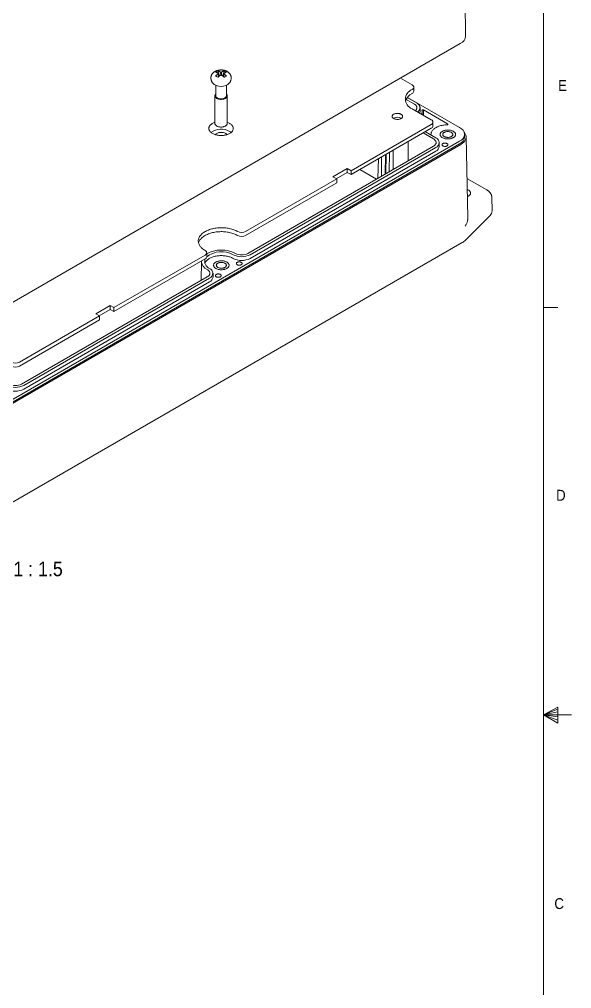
# Model space of a CAD drawing. Header units: inches. Extents: x 0.3 to 33.9, y 0.2 to 21.7.
# Drawn here: x 29.01 to 33.76, y 8.61 to 16.94 of the extents above; entities that cross this region are included whole.
import ezdxf

# ---------------------------------------------------------------- set-up
doc = ezdxf.new("R2010")
doc.units = ezdxf.units.IN
doc.header["$MEASUREMENT"] = 0
doc.linetypes.add('SLD-Solid', pattern=[0])
doc.layers.add('SLD-0', color=7, linetype='SLD-Solid')
doc.styles.add('SLDTEXTSTYLE1', font='GOTHIC.TTF', dxfattribs={"width": 0.913})

msp = doc.modelspace()

# ---------------------------------------------------------------- linework, layer by layer
at = {"color": 7, "linetype": 'SLD-Solid', "lineweight": 0}
for p, q in [((33.5158, 0.464), (33.5158, 21.464)), ((33.5158, 14.464), (33.6408, 14.464)), ((33.5158, 10.964), (33.6398, 11.0295)), ((33.6398, 11.011), (33.5158, 10.964)), ((33.6398, 11.0295), (33.6398, 10.8907)), ((33.6398, 10.9871), (33.5158, 10.964)), ((33.6398, 10.9447), (33.5158, 10.964)), ((33.6398, 10.918), (33.5158, 10.964)), ((33.6398, 10.8907), (33.5158, 10.964)), ((33.5158, 10.964), (33.7589, 10.964))]:
    msp.add_line(p, q, dxfattribs=at)
at = {"color": 7, "linetype": 'SLD-Solid', "lineweight": 15}
for p, q in [((32.8477, 16.7958), (32.8442, 17.0939)), ((28.9097, 14.4842), (32.8017, 16.731)), ((30.7156, 16.4967), (30.7307, 16.4532)), ((30.7733, 16.4967), (30.7582, 16.4532)), ((30.719, 16.4762), (30.7206, 16.4753)), ((30.7206, 16.4698), (30.719, 16.4689)), ((30.7206, 16.4698), (30.7224, 16.4471)), ((30.7397, 16.4863), (30.7381, 16.4872)), ((30.7381, 16.4578), (30.7397, 16.4588)), ((30.7397, 16.4863), (30.7417, 16.4587)), ((30.7508, 16.4872), (30.7492, 16.4863)), ((30.7492, 16.4588), (30.7508, 16.4578)), ((30.7683, 16.4753), (30.7663, 16.4473)), ((30.7683, 16.4753), (30.7699, 16.4762)), ((30.7699, 16.4689), (30.7683, 16.4698)), ((32.387, 16.3752), (32.2862, 16.4334)), ((30.6985, 16.3732), (30.6985, 16.2818)), ((30.7904, 16.2818), (30.7904, 16.3732)), ((32.4011, 16.3215), (32.4011, 16.3555)), ((30.6919, 16.2818), (30.6919, 16.0439)), ((30.7969, 16.0439), (30.7969, 16.2818)), ((32.4066, 16.2101), (32.3356, 16.2511)), ((32.4255, 16.221), (32.3456, 16.2671)), ((32.7961, 16.0088), (32.3466, 16.2683)), ((32.552, 16.0764), (32.387, 16.1716)), ((32.4555, 16.147), (32.4555, 16.1791)), ((32.4854, 16.1149), (32.4857, 16.1606)), ((32.4857, 16.1606), (32.6927, 16.0411)), ((32.4738, 16.1215), (32.4735, 16.1474)), ((31.8624, 15.6389), (32.552, 16.037)), ((31.8624, 15.6048), (32.552, 16.003)), ((32.5661, 16.0227), (32.5661, 16.0567)), ((32.6927, 16.0347), (32.6927, 16.0411)), ((32.5716, 15.9113), (32.4824, 15.9628)), ((32.5905, 15.9222), (32.5013, 15.9737)), ((32.5495, 15.9504), (32.5495, 15.9459)), ((32.8384, 15.9285), (32.8384, 15.9499)), ((32.8664, 15.2333), (32.8515, 15.9296)), ((28.9019, 13.6429), (32.7961, 15.8911)), ((28.9019, 13.6215), (32.7961, 15.8696)), ((28.9111, 13.6162), (32.8054, 15.8643)), ((30.9752, 14.9277), (32.5716, 15.8493)), ((30.9941, 14.9168), (32.5905, 15.8384)), ((32.3538, 15.8886), (32.3521, 15.7225)), ((32.6205, 15.8481), (32.6205, 15.8803)), ((30.9941, 14.8846), (32.5905, 15.8062)), ((32.1233, 15.5905), (32.125, 15.7565)), ((32.1567, 15.6098), (32.1572, 15.775)), ((32.1621, 15.6129), (32.1655, 15.7798)), ((32.1908, 15.6294), (32.1925, 15.7954)), ((32.2236, 15.6484), (32.2241, 15.8137)), ((32.0939, 15.5735), (32.0972, 15.7404)), ((31.7055, 15.5868), (31.8291, 15.6581)), ((31.7388, 15.5675), (31.7055, 15.5868)), ((31.735, 15.5697), (31.8291, 15.6241)), ((31.8291, 15.6581), (31.8624, 15.6389)), ((31.8291, 15.6581), (31.8291, 15.6241)), ((31.8291, 15.6241), (31.8624, 15.6048)), ((31.8624, 15.6389), (31.8624, 15.6048)), ((31.939, 15.6491), (32.0819, 15.5666)), ((30.9556, 15.1154), (31.7388, 15.5675)), ((30.9556, 15.0814), (31.7388, 15.5335)), ((31.7388, 15.5675), (31.7388, 15.5335)), ((33.0292, 15.474), (32.8591, 15.5722)), ((33.0749, 15.2925), (33.0724, 15.4108)), ((32.8459, 15.0423), (33.0573, 15.2537)), ((28.9238, 12.7733), (32.8181, 15.0214)), ((29.8235, 14.4619), (30.6067, 14.914)), ((30.6209, 14.8997), (30.6209, 14.9337)), ((29.8235, 14.4279), (30.6067, 14.88)), ((30.5764, 14.8586), (30.5746, 14.6964)), ((30.6753, 14.7252), (30.6753, 14.7573)), ((29.0299, 13.8047), (30.6264, 14.7263)), ((29.0488, 13.7938), (30.6452, 14.7154)), ((29.0488, 13.7617), (30.6452, 14.6833)), ((29.6667, 14.4098), (29.7902, 14.4811)), ((29.7, 14.3905), (29.6667, 14.4098)), ((29.6961, 14.3928), (29.7902, 14.4471)), ((29.7902, 14.4811), (29.8235, 14.4619)), ((29.7902, 14.4811), (29.7902, 14.4471)), ((29.7902, 14.4471), (29.8235, 14.4279)), ((29.8235, 14.4619), (29.8235, 14.4279)), ((29.0103, 13.9924), (29.7, 14.3905)), ((29.0103, 13.9584), (29.7, 14.3565)), ((29.7, 14.3905), (29.7, 14.3565))]:
    msp.add_line(p, q, dxfattribs=at)
at = {"color": 7, "linetype": 'SLD-Solid', "lineweight": 15, "flags": 128}
for points in [[(32.387, 16.3358), (32.3906, 16.3381), (32.3937, 16.3407), (32.3964, 16.3434), (32.3984, 16.3463), (32.3999, 16.3493), (32.4008, 16.3524), (32.4011, 16.3555), (32.4008, 16.3586), (32.3999, 16.3617), (32.3984, 16.3647), (32.3964, 16.3676), (32.3937, 16.3703), (32.3906, 16.3729), (32.387, 16.3752)], [(30.6985, 16.2965), (30.6984, 16.2964), (30.6961, 16.2936), (30.6942, 16.2906), (30.6929, 16.2876), (30.6922, 16.2845), (30.692, 16.2814), (30.6923, 16.2783), (30.6932, 16.2752), (30.6946, 16.2722), (30.6966, 16.2693), (30.6991, 16.2665), (30.7021, 16.2639), (30.7055, 16.2615), (30.7093, 16.2593), (30.7135, 16.2573), (30.718, 16.2556), (30.7228, 16.2542), (30.7278, 16.253), (30.733, 16.2522), (30.7384, 16.2517), (30.7438, 16.2515), (30.7492, 16.2516), (30.7545, 16.2521), (30.7598, 16.2528), (30.7648, 16.2539), (30.7697, 16.2552), (30.7743, 16.2569), (30.7786, 16.2588), (30.7825, 16.2609), (30.786, 16.2633), (30.7891, 16.2659), (30.7917, 16.2686), (30.7938, 16.2715), (30.7954, 16.2745), (30.7964, 16.2775), (30.7969, 16.2806), (30.7968, 16.2837), (30.7962, 16.2868), (30.795, 16.2899), (30.7933, 16.2928), (30.7911, 16.2957), (30.7904, 16.2965)], [(30.6985, 16.2818), (30.6986, 16.28), (30.6992, 16.2771), (30.7004, 16.2742), (30.7021, 16.2715), (30.7044, 16.2689), (30.7071, 16.2664), (30.7102, 16.2641), (30.7138, 16.262), (30.7178, 16.2602), (30.722, 16.2587), (30.7266, 16.2574), (30.7313, 16.2564), (30.7363, 16.2557), (30.7413, 16.2553), (30.7463, 16.2553), (30.7514, 16.2556), (30.7563, 16.2562), (30.7611, 16.2571), (30.7657, 16.2583), (30.7701, 16.2598), (30.7741, 16.2616), (30.7778, 16.2636), (30.7811, 16.2658), (30.7839, 16.2682), (30.7862, 16.2708), (30.7881, 16.2735), (30.7894, 16.2764), (30.7902, 16.2792), (30.7904, 16.2818)], [(32.4162, 16.1548), (32.4187, 16.1572), (32.4218, 16.1606), (32.4243, 16.1641), (32.4263, 16.1677), (32.4277, 16.1715), (32.4286, 16.1753), (32.4289, 16.1791), (32.4286, 16.1829), (32.4277, 16.1867), (32.4263, 16.1905), (32.4243, 16.1941), (32.4218, 16.1976), (32.4187, 16.201), (32.4151, 16.2043), (32.4111, 16.2073), (32.4066, 16.2101)], [(32.4353, 16.1438), (32.4355, 16.1439), (32.4398, 16.1476), (32.4436, 16.1514), (32.447, 16.1554), (32.4498, 16.1595), (32.452, 16.1638), (32.4538, 16.1681), (32.4549, 16.1725), (32.4555, 16.1769), (32.4555, 16.1813), (32.4549, 16.1857), (32.4538, 16.1901), (32.452, 16.1944), (32.4498, 16.1987), (32.447, 16.2028), (32.4436, 16.2068), (32.4398, 16.2106), (32.4355, 16.2143), (32.4307, 16.2178), (32.4255, 16.221)], [(32.4723, 16.1568), (32.4723, 16.158), (32.4729, 16.1592), (32.4741, 16.1603), (32.4757, 16.1612), (32.4776, 16.1617), (32.4798, 16.1619), (32.4819, 16.1618), (32.484, 16.1614), (32.4857, 16.1606)], [(32.2288, 16.0871), (32.2325, 16.0852), (32.2365, 16.0835), (32.2408, 16.0821), (32.2454, 16.081), (32.2502, 16.0802), (32.255, 16.0797), (32.26, 16.0795), (32.2649, 16.0796), (32.2698, 16.08), (32.2746, 16.0808), (32.2792, 16.0818), (32.2836, 16.0832), (32.2877, 16.0847), (32.2915, 16.0866), (32.2949, 16.0887), (32.2979, 16.091), (32.3005, 16.0934), (32.3025, 16.096), (32.3041, 16.0987), (32.3051, 16.1015), (32.3056, 16.1044), (32.3055, 16.1073), (32.3049, 16.1101), (32.3037, 16.1129), (32.3021, 16.1156), (32.2999, 16.1181), (32.2972, 16.1206), (32.2941, 16.1228), (32.2906, 16.1248), (32.2867, 16.1266), (32.2826, 16.1281), (32.2781, 16.1294), (32.2734, 16.1304), (32.2686, 16.131), (32.2637, 16.1314), (32.2587, 16.1314), (32.2538, 16.1311), (32.2489, 16.1306), (32.2442, 16.1297), (32.2397, 16.1285), (32.2355, 16.127), (32.2315, 16.1253), (32.2279, 16.1233), (32.2247, 16.1211), (32.2219, 16.1188), (32.2196, 16.1162), (32.2178, 16.1136), (32.2166, 16.1108), (32.2158, 16.108), (32.2156, 16.1051), (32.2159, 16.1023), (32.2168, 16.0994), (32.2182, 16.0967), (32.2202, 16.0941), (32.2226, 16.0916), (32.2255, 16.0892), (32.2288, 16.0871)], [(32.552, 16.037), (32.5556, 16.0393), (32.5587, 16.0419), (32.5614, 16.0446), (32.5634, 16.0475), (32.5649, 16.0505), (32.5658, 16.0536), (32.5661, 16.0567), (32.5658, 16.0598), (32.5649, 16.0629), (32.5634, 16.0659), (32.5614, 16.0688), (32.5587, 16.0715), (32.5556, 16.0741), (32.552, 16.0764)], [(30.8187, 16.0446), (30.8239, 16.0414), (30.8286, 16.038), (30.8329, 16.0344), (30.8368, 16.0306), (30.8401, 16.0267), (30.843, 16.0226), (30.8454, 16.0185), (30.8472, 16.0142), (30.8485, 16.0099), (30.8492, 16.0056), (30.8494, 16.0012), (30.8491, 15.9968), (30.8482, 15.9925), (30.8468, 15.9882), (30.8448, 15.9839), (30.8423, 15.9798), (30.8393, 15.9758), (30.8358, 15.9719), (30.8319, 15.9682), (30.8275, 15.9646), (30.8226, 15.9612), (30.8173, 15.9581), (30.8117, 15.9552), (30.8057, 15.9525), (30.7994, 15.9501), (30.7928, 15.9479), (30.7859, 15.946), (30.7789, 15.9445), (30.7716, 15.9432), (30.7642, 15.9422), (30.7567, 15.9415), (30.7492, 15.9412), (30.7416, 15.9411), (30.734, 15.9414), (30.7265, 15.942), (30.7191, 15.9429), (30.7118, 15.9441), (30.7047, 15.9456), (30.6978, 15.9474), (30.6911, 15.9495), (30.6847, 15.9519), (30.6787, 15.9545), (30.6729, 15.9573), (30.6676, 15.9604), (30.6626, 15.9637), (30.6581, 15.9673), (30.654, 15.9709), (30.6504, 15.9748), (30.6473, 15.9788), (30.6446, 15.9829), (30.6425, 15.9871), (30.641, 15.9914), (30.64, 15.9957), (30.6395, 16.0001), (30.6395, 16.0045), (30.6402, 16.0088), (30.6413, 16.0131), (30.643, 16.0174), (30.6452, 16.0216), (30.648, 16.0257), (30.6512, 16.0296), (30.655, 16.0334), (30.6592, 16.0371), (30.6638, 16.0405), (30.6689, 16.0438), (30.6743, 16.0468), (30.6801, 16.0496), (30.6863, 16.0522), (30.6919, 16.0542)], [(30.6919, 16.0439), (30.692, 16.0435), (30.6923, 16.0404), (30.6932, 16.0373), (30.6946, 16.0343), (30.6966, 16.0314), (30.6991, 16.0286), (30.7021, 16.026), (30.7055, 16.0236), (30.7093, 16.0214), (30.7135, 16.0194), (30.718, 16.0177), (30.7228, 16.0163), (30.7278, 16.0152), (30.733, 16.0143), (30.7384, 16.0138), (30.7438, 16.0136), (30.7492, 16.0137), (30.7545, 16.0142), (30.7598, 16.0149), (30.7648, 16.016), (30.7697, 16.0173), (30.7743, 16.019), (30.7786, 16.0209), (30.7825, 16.023), (30.786, 16.0254), (30.7891, 16.028), (30.7917, 16.0307), (30.7938, 16.0336), (30.7954, 16.0366), (30.7964, 16.0396), (30.7969, 16.0427), (30.7969, 16.0439)], [(32.6875, 16.0334), (32.6784, 16.0329), (32.6692, 16.0322), (32.6602, 16.0311), (32.6514, 16.0297), (32.6427, 16.028), (32.6342, 16.0259), (32.6259, 16.0236), (32.618, 16.0209), (32.6103, 16.018), (32.603, 16.0148), (32.596, 16.0113), (32.5895, 16.0076), (32.5834, 16.0036), (32.5777, 15.9994), (32.5725, 15.9951), (32.5677, 15.9905), (32.5635, 15.9858), (32.5598, 15.9809), (32.5567, 15.9759), (32.5541, 15.9708), (32.5521, 15.9657), (32.5506, 15.9604), (32.5498, 15.9551), (32.5495, 15.9498), (32.5497, 15.9457)], [(32.6927, 16.0411), (32.6941, 16.0401), (32.6949, 16.0388), (32.695, 16.0375), (32.6945, 16.0362), (32.6934, 16.0351), (32.6918, 16.0342), (32.6897, 16.0336), (32.6875, 16.0334)], [(32.5716, 15.8493), (32.5761, 15.8521), (32.5801, 15.8551), (32.5837, 15.8584), (32.5867, 15.8618), (32.5893, 15.8653), (32.5913, 15.8689), (32.5927, 15.8727), (32.5936, 15.8765), (32.5939, 15.8803), (32.5936, 15.8841), (32.5927, 15.8879), (32.5913, 15.8916), (32.5893, 15.8953), (32.5867, 15.8988), (32.5837, 15.9022), (32.5801, 15.9055), (32.5761, 15.9085), (32.5716, 15.9113)], [(32.647, 15.9227), (32.6515, 15.9203), (32.6563, 15.9182), (32.6615, 15.9164), (32.6669, 15.9148), (32.6726, 15.9135), (32.6784, 15.9125), (32.6843, 15.9119), (32.6904, 15.9115), (32.6964, 15.9115), (32.7025, 15.9117), (32.7085, 15.9123), (32.7143, 15.9132), (32.72, 15.9145), (32.7255, 15.916), (32.7307, 15.9177), (32.7357, 15.9198), (32.7402, 15.9221), (32.7444, 15.9246), (32.7482, 15.9274), (32.7515, 15.9303), (32.7544, 15.9334), (32.7567, 15.9366), (32.7586, 15.94), (32.7599, 15.9434), (32.7606, 15.9469), (32.7608, 15.9504), (32.7605, 15.9539), (32.7596, 15.9573), (32.7582, 15.9607), (32.7562, 15.964), (32.7537, 15.9672), (32.7507, 15.9703), (32.7473, 15.9732), (32.7434, 15.9759), (32.7391, 15.9783), (32.7345, 15.9806), (32.7295, 15.9826), (32.7242, 15.9843), (32.7186, 15.9857), (32.7129, 15.9869), (32.707, 15.9877), (32.701, 15.9882), (32.6949, 15.9884), (32.6889, 15.9883), (32.6828, 15.9879), (32.6769, 15.9871), (32.6711, 15.986), (32.6655, 15.9847), (32.6602, 15.983), (32.6551, 15.9811), (32.6504, 15.9789), (32.646, 15.9765), (32.642, 15.9739), (32.6384, 15.971), (32.6353, 15.968), (32.6327, 15.9649), (32.6306, 15.9616), (32.6291, 15.9582), (32.628, 15.9547), (32.6275, 15.9512), (32.6276, 15.9477), (32.6282, 15.9443), (32.6294, 15.9408), (32.6311, 15.9375), (32.6333, 15.9342), (32.6361, 15.9311), (32.6393, 15.9281), (32.6429, 15.9253), (32.647, 15.9227)], [(32.647, 15.9227), (32.6515, 15.9203), (32.6563, 15.9182), (32.6615, 15.9164), (32.6669, 15.9148), (32.6726, 15.9135), (32.6784, 15.9125), (32.6843, 15.9119), (32.6904, 15.9115), (32.6964, 15.9115), (32.7025, 15.9117), (32.7085, 15.9123), (32.7143, 15.9132), (32.72, 15.9145), (32.7255, 15.916), (32.7307, 15.9177), (32.7357, 15.9198), (32.7402, 15.9221), (32.7444, 15.9246), (32.7482, 15.9274), (32.7515, 15.9303), (32.7544, 15.9334), (32.7567, 15.9366), (32.7586, 15.94), (32.7599, 15.9434), (32.7606, 15.9469), (32.7608, 15.9504), (32.7605, 15.9539), (32.7596, 15.9573), (32.7582, 15.9607), (32.7562, 15.964), (32.7537, 15.9672), (32.7507, 15.9703), (32.7473, 15.9732), (32.7434, 15.9759), (32.7391, 15.9783), (32.7345, 15.9806), (32.7295, 15.9826), (32.7242, 15.9843), (32.7186, 15.9857), (32.7129, 15.9869), (32.707, 15.9877), (32.701, 15.9882), (32.6949, 15.9884), (32.6889, 15.9883), (32.6828, 15.9879), (32.6769, 15.9871), (32.6711, 15.986), (32.6655, 15.9847), (32.6602, 15.983), (32.6551, 15.9811), (32.6504, 15.9789), (32.646, 15.9765), (32.642, 15.9739), (32.6384, 15.971), (32.6353, 15.968), (32.6327, 15.9649), (32.6306, 15.9616), (32.6291, 15.9582), (32.628, 15.9547), (32.6275, 15.9512), (32.6276, 15.9477), (32.6282, 15.9443), (32.6294, 15.9408), (32.6311, 15.9375), (32.6333, 15.9342), (32.6361, 15.9311), (32.6393, 15.9281), (32.6429, 15.9253), (32.647, 15.9227)], [(32.6635, 15.9322), (32.6672, 15.9303), (32.6713, 15.9287), (32.6756, 15.9273), (32.6802, 15.9263), (32.685, 15.9255), (32.6898, 15.925), (32.6948, 15.9249), (32.6997, 15.9251), (32.7046, 15.9257), (32.7093, 15.9265), (32.7138, 15.9276), (32.7181, 15.9291), (32.7221, 15.9308), (32.7257, 15.9328), (32.7288, 15.9349), (32.7316, 15.9373), (32.7338, 15.9399), (32.7355, 15.9425), (32.7367, 15.9453), (32.7374, 15.9481), (32.7374, 15.951), (32.7369, 15.9538), (32.7359, 15.9566), (32.7343, 15.9593), (32.7322, 15.9619), (32.7296, 15.9643), (32.7265, 15.9666), (32.723, 15.9686), (32.7191, 15.9704), (32.7149, 15.9719), (32.7105, 15.9731), (32.7058, 15.974), (32.7009, 15.9746), (32.696, 15.9749), (32.6911, 15.9749), (32.6862, 15.9745), (32.6814, 15.9738), (32.6767, 15.9728), (32.6723, 15.9715), (32.6682, 15.9699), (32.6644, 15.9681), (32.661, 15.966), (32.6581, 15.9637), (32.6556, 15.9613), (32.6536, 15.9587), (32.6521, 15.9559), (32.6512, 15.9531), (32.6509, 15.9503), (32.6511, 15.9474), (32.6519, 15.9446), (32.6532, 15.9419), (32.655, 15.9392), (32.6574, 15.9367), (32.6603, 15.9344), (32.6635, 15.9322)], [(32.8054, 15.8643), (32.8119, 15.8683), (32.818, 15.8725), (32.8237, 15.8769), (32.8288, 15.8815), (32.8335, 15.8863), (32.8376, 15.8912), (32.8413, 15.8963), (32.8444, 15.9015), (32.8469, 15.9068), (32.8489, 15.9121), (32.8504, 15.9175), (32.8512, 15.923), (32.8515, 15.9285), (32.8512, 15.934), (32.8504, 15.9394), (32.8489, 15.9449), (32.8469, 15.9502), (32.8444, 15.9555), (32.8413, 15.9607), (32.8376, 15.9658), (32.8341, 15.97)], [(32.6519, 15.8518), (32.6547, 15.8504), (32.6579, 15.8492), (32.6613, 15.8484), (32.6649, 15.8478), (32.6687, 15.8476), (32.6724, 15.8476), (32.6761, 15.848), (32.6796, 15.8488), (32.6829, 15.8498), (32.6859, 15.851), (32.6885, 15.8526), (32.6908, 15.8543), (32.6925, 15.8562), (32.6937, 15.8582), (32.6944, 15.8604), (32.6946, 15.8625), (32.6941, 15.8647), (32.6932, 15.8668), (32.6917, 15.8687), (32.6897, 15.8706), (32.6873, 15.8722), (32.6844, 15.8736), (32.6813, 15.8747), (32.6778, 15.8756), (32.6742, 15.8762), (32.6705, 15.8764), (32.6668, 15.8763), (32.6631, 15.8759), (32.6596, 15.8752), (32.6563, 15.8742), (32.6533, 15.8729), (32.6506, 15.8714), (32.6484, 15.8697), (32.6467, 15.8678), (32.6454, 15.8657), (32.6447, 15.8636), (32.6446, 15.8614), (32.645, 15.8593), (32.646, 15.8572), (32.6475, 15.8552), (32.6495, 15.8534), (32.6519, 15.8518)], [(32.8705, 15.4731), (32.8746, 15.4705), (32.8783, 15.4678), (32.8814, 15.4648), (32.8841, 15.4616), (32.8863, 15.4584), (32.888, 15.455), (32.8891, 15.4516), (32.8897, 15.4481), (32.8897, 15.4446), (32.8891, 15.4411), (32.888, 15.4377), (32.8863, 15.4343), (32.8841, 15.431), (32.8814, 15.4279), (32.8783, 15.4249), (32.8746, 15.4221), (32.8705, 15.4196), (32.866, 15.4172), (32.8625, 15.4156)], [(30.6067, 14.9534), (30.5995, 14.9578), (30.5926, 14.9625), (30.5862, 14.9673), (30.5803, 14.9724), (30.5748, 14.9776), (30.5698, 14.983), (30.5653, 14.9885), (30.5613, 14.9941), (30.5579, 14.9999), (30.555, 15.0057), (30.5526, 15.0117), (30.5508, 15.0177), (30.5495, 15.0238), (30.5488, 15.0298), (30.5487, 15.0359), (30.5491, 15.042), (30.5501, 15.0481), (30.5516, 15.0541), (30.5537, 15.0601), (30.5563, 15.066), (30.5595, 15.0718), (30.5632, 15.0775), (30.5675, 15.0831), (30.5722, 15.0886), (30.5775, 15.0939), (30.5832, 15.099), (30.5894, 15.1039), (30.596, 15.1087), (30.6031, 15.1132), (30.6105, 15.1175), (30.6184, 15.1216), (30.6266, 15.1254), (30.6352, 15.129), (30.644, 15.1323), (30.6532, 15.1353), (30.6627, 15.1381), (30.6723, 15.1405), (30.6822, 15.1427), (30.6923, 15.1445), (30.7025, 15.146), (30.7129, 15.1472), (30.7233, 15.1481), (30.7338, 15.1487), (30.7444, 15.1489), (30.755, 15.1488), (30.7655, 15.1484), (30.776, 15.1477), (30.7864, 15.1467), (30.7967, 15.1453), (30.8068, 15.1436), (30.8168, 15.1416), (30.8266, 15.1393), (30.8362, 15.1367), (30.8455, 15.1338), (30.8545, 15.1307), (30.8632, 15.1272), (30.8716, 15.1235), (30.8797, 15.1196), (30.8873, 15.1154)], [(30.5508, 15.0174), (30.5516, 15.0201), (30.5537, 15.0261), (30.5563, 15.032), (30.5595, 15.0378), (30.5632, 15.0435), (30.5675, 15.0491), (30.5722, 15.0545), (30.5775, 15.0598), (30.5832, 15.065), (30.5894, 15.0699), (30.596, 15.0747), (30.6031, 15.0792), (30.6105, 15.0835), (30.6184, 15.0876), (30.6266, 15.0914), (30.6352, 15.095), (30.644, 15.0983), (30.6532, 15.1013), (30.6627, 15.104), (30.6723, 15.1065), (30.6822, 15.1086), (30.6923, 15.1105), (30.7025, 15.112), (30.7129, 15.1132), (30.7233, 15.1141), (30.7338, 15.1147), (30.7444, 15.1149), (30.755, 15.1148), (30.7655, 15.1144), (30.776, 15.1137), (30.7864, 15.1126), (30.7967, 15.1113), (30.8068, 15.1096), (30.8168, 15.1076), (30.8266, 15.1053), (30.8362, 15.1027), (30.8455, 15.0998), (30.8545, 15.0967), (30.8632, 15.0932), (30.8716, 15.0895), (30.8797, 15.0856), (30.8873, 15.0814)], [(30.6067, 14.914), (30.6104, 14.9163), (30.6135, 14.9189), (30.6161, 14.9216), (30.6182, 14.9245), (30.6197, 14.9275), (30.6206, 14.9306), (30.6209, 14.9337), (30.6206, 14.9368), (30.6197, 14.9399), (30.6182, 14.9429), (30.6161, 14.9458), (30.6135, 14.9485), (30.6104, 14.9511), (30.6067, 14.9534)], [(30.6058, 14.8419), (30.6059, 14.8424), (30.6079, 14.8474), (30.6105, 14.8523), (30.6136, 14.8571), (30.6172, 14.8618), (30.6212, 14.8663), (30.6258, 14.8707), (30.6308, 14.8749), (30.6363, 14.879), (30.6421, 14.8828), (30.6484, 14.8864), (30.655, 14.8898), (30.662, 14.893), (30.6694, 14.8959), (30.677, 14.8985), (30.6848, 14.9008), (30.693, 14.9029), (30.7013, 14.9047), (30.7098, 14.9062), (30.7184, 14.9073), (30.7271, 14.9082), (30.736, 14.9088), (30.7448, 14.909), (30.7537, 14.9089), (30.7625, 14.9085), (30.7713, 14.9078), (30.78, 14.9068), (30.7886, 14.9055), (30.797, 14.9038), (30.8052, 14.9019), (30.8132, 14.8997), (30.8209, 14.8972), (30.8284, 14.8944), (30.8356, 14.8914), (30.8424, 14.8882), (30.8489, 14.8846)], [(30.6999, 14.7987), (30.7044, 14.7963), (30.7092, 14.7942), (30.7144, 14.7923), (30.7198, 14.7907), (30.7254, 14.7895), (30.7313, 14.7885), (30.7372, 14.7878), (30.7432, 14.7874), (30.7493, 14.7874), (30.7554, 14.7877), (30.7613, 14.7883), (30.7672, 14.7892), (30.7729, 14.7904), (30.7784, 14.7919), (30.7836, 14.7937), (30.7885, 14.7957), (30.7931, 14.798), (30.7973, 14.8006), (30.8011, 14.8033), (30.8044, 14.8062), (30.8072, 14.8093), (30.8096, 14.8126), (30.8114, 14.8159), (30.8127, 14.8193), (30.8135, 14.8228), (30.8137, 14.8263), (30.8134, 14.8298), (30.8125, 14.8333), (30.811, 14.8367), (30.8091, 14.84), (30.8066, 14.8432), (30.8036, 14.8462), (30.8002, 14.8491), (30.7963, 14.8518), (30.792, 14.8543), (30.7873, 14.8565), (30.7823, 14.8585), (30.777, 14.8602), (30.7715, 14.8617), (30.7658, 14.8628), (30.7599, 14.8636), (30.7539, 14.8642), (30.7478, 14.8644), (30.7417, 14.8642), (30.7357, 14.8638), (30.7298, 14.863), (30.724, 14.862), (30.7184, 14.8606), (30.713, 14.859), (30.708, 14.8571), (30.7032, 14.8549), (30.6988, 14.8525), (30.6948, 14.8498), (30.6913, 14.847), (30.6882, 14.844), (30.6856, 14.8408), (30.6835, 14.8375), (30.6819, 14.8341), (30.6809, 14.8307), (30.6804, 14.8272), (30.6805, 14.8237), (30.6811, 14.8202), (30.6823, 14.8168), (30.684, 14.8134), (30.6862, 14.8101), (30.6889, 14.807), (30.6921, 14.804), (30.6958, 14.8012), (30.6999, 14.7987)], [(30.6999, 14.7987), (30.7044, 14.7963), (30.7092, 14.7942), (30.7144, 14.7923), (30.7198, 14.7907), (30.7254, 14.7895), (30.7313, 14.7885), (30.7372, 14.7878), (30.7432, 14.7874), (30.7493, 14.7874), (30.7554, 14.7877), (30.7613, 14.7883), (30.7672, 14.7892), (30.7729, 14.7904), (30.7784, 14.7919), (30.7836, 14.7937), (30.7885, 14.7957), (30.7931, 14.798), (30.7973, 14.8006), (30.8011, 14.8033), (30.8044, 14.8062), (30.8072, 14.8093), (30.8096, 14.8126), (30.8114, 14.8159), (30.8127, 14.8193), (30.8135, 14.8228), (30.8137, 14.8263), (30.8134, 14.8298), (30.8125, 14.8333), (30.811, 14.8367), (30.8091, 14.84), (30.8066, 14.8432), (30.8036, 14.8462), (30.8002, 14.8491), (30.7963, 14.8518), (30.792, 14.8543), (30.7873, 14.8565), (30.7823, 14.8585), (30.777, 14.8602), (30.7715, 14.8617), (30.7658, 14.8628), (30.7599, 14.8636), (30.7539, 14.8642), (30.7478, 14.8644), (30.7417, 14.8642), (30.7357, 14.8638), (30.7298, 14.863), (30.724, 14.862), (30.7184, 14.8606), (30.713, 14.859), (30.708, 14.8571), (30.7032, 14.8549), (30.6988, 14.8525), (30.6948, 14.8498), (30.6913, 14.847), (30.6882, 14.844), (30.6856, 14.8408), (30.6835, 14.8375), (30.6819, 14.8341), (30.6809, 14.8307), (30.6804, 14.8272), (30.6805, 14.8237), (30.6811, 14.8202), (30.6823, 14.8168), (30.684, 14.8134), (30.6862, 14.8101), (30.6889, 14.807), (30.6921, 14.804), (30.6958, 14.8012), (30.6999, 14.7987)], [(30.7164, 14.8082), (30.7201, 14.8063), (30.7241, 14.8046), (30.7285, 14.8033), (30.7331, 14.8022), (30.7378, 14.8014), (30.7427, 14.801), (30.7477, 14.8009), (30.7526, 14.8011), (30.7574, 14.8016), (30.7622, 14.8024), (30.7667, 14.8036), (30.771, 14.805), (30.7749, 14.8067), (30.7785, 14.8087), (30.7817, 14.8109), (30.7844, 14.8133), (30.7867, 14.8158), (30.7884, 14.8185), (30.7896, 14.8213), (30.7902, 14.8241), (30.7903, 14.8269), (30.7898, 14.8298), (30.7888, 14.8326), (30.7872, 14.8353), (30.785, 14.8378), (30.7824, 14.8403), (30.7794, 14.8425), (30.7759, 14.8445), (30.772, 14.8463), (30.7678, 14.8478), (30.7633, 14.849), (30.7586, 14.85), (30.7538, 14.8506), (30.7489, 14.8508), (30.7439, 14.8508), (30.739, 14.8504), (30.7342, 14.8498), (30.7296, 14.8488), (30.7252, 14.8475), (30.7211, 14.8459), (30.7173, 14.844), (30.7139, 14.842), (30.7109, 14.8397), (30.7084, 14.8372), (30.7065, 14.8346), (30.705, 14.8319), (30.7041, 14.8291), (30.7037, 14.8262), (30.7039, 14.8234), (30.7047, 14.8206), (30.706, 14.8178), (30.7079, 14.8152), (30.7103, 14.8127), (30.7131, 14.8103), (30.7164, 14.8082)], [(30.8833, 14.8308), (30.8861, 14.8294), (30.8893, 14.8282), (30.8927, 14.8273), (30.8963, 14.8268), (30.9, 14.8265), (30.9037, 14.8266), (30.9074, 14.827), (30.9109, 14.8277), (30.9142, 14.8288), (30.9173, 14.83), (30.9199, 14.8316), (30.9221, 14.8333), (30.9239, 14.8352), (30.9251, 14.8372), (30.9258, 14.8394), (30.9259, 14.8415), (30.9255, 14.8437), (30.9245, 14.8457), (30.9231, 14.8477), (30.9211, 14.8495), (30.9186, 14.8512), (30.9158, 14.8526), (30.9126, 14.8537), (30.9092, 14.8546), (30.9056, 14.8552), (30.9019, 14.8554), (30.8981, 14.8553), (30.8945, 14.8549), (30.891, 14.8542), (30.8876, 14.8532), (30.8846, 14.8519), (30.882, 14.8504), (30.8798, 14.8486), (30.878, 14.8467), (30.8768, 14.8447), (30.8761, 14.8426), (30.876, 14.8404), (30.8764, 14.8383), (30.8774, 14.8362), (30.8788, 14.8342), (30.8808, 14.8324), (30.8833, 14.8308)], [(30.6264, 14.7263), (30.6308, 14.7291), (30.6349, 14.7322), (30.6384, 14.7354), (30.6415, 14.7388), (30.644, 14.7423), (30.646, 14.746), (30.6475, 14.7497), (30.6483, 14.7535), (30.6486, 14.7573), (30.6483, 14.7611), (30.6475, 14.7649), (30.646, 14.7687), (30.644, 14.7723), (30.6415, 14.7759), (30.6384, 14.7793), (30.6349, 14.7825), (30.6308, 14.7855), (30.6264, 14.7883)], [(30.7385, 14.7472), (30.741, 14.7456), (30.743, 14.7438), (30.7445, 14.7418), (30.7454, 14.7397), (30.7459, 14.7376), (30.7457, 14.7354), (30.745, 14.7333), (30.7438, 14.7312), (30.742, 14.7293), (30.7398, 14.7276), (30.7372, 14.7261), (30.7342, 14.7248), (30.7309, 14.7238), (30.7273, 14.7231), (30.7237, 14.7227), (30.7199, 14.7226), (30.7162, 14.7228), (30.7126, 14.7234), (30.7092, 14.7243), (30.706, 14.7254), (30.7032, 14.7268), (30.7008, 14.7284), (30.6988, 14.7303), (30.6973, 14.7322), (30.6963, 14.7343), (30.6959, 14.7365), (30.696, 14.7386), (30.6967, 14.7408), (30.698, 14.7428), (30.6997, 14.7447), (30.7019, 14.7464), (30.7046, 14.748), (30.7076, 14.7492), (30.7109, 14.7502), (30.7144, 14.751), (30.7181, 14.7514), (30.7218, 14.7514), (30.7255, 14.7512), (30.7291, 14.7506), (30.7326, 14.7498), (30.7357, 14.7486), (30.7385, 14.7472)]]:
    msp.add_lwpolyline(points, dxfattribs=at)
at = {"color": 7, "linetype": 'SLD-Solid', "lineweight": 15}
for centre, radius, start, end in [((32.7699, 16.8023), 0.0781, 293.97448, 355.23111), ((30.7284, 16.4725), 0.00828, 160.76354, 199.23646), ((30.7444, 16.4448), 0.0418, 83.50809, 96.49191), ((30.7444, 16.5003), 0.0418, 263.50809, 276.49191), ((30.7605, 16.4725), 0.00828, 340.76354, 19.23646), ((30.7444, 16.4658), 0.103, 224.14531, 315.88473), ((32.4186, 16.2537), 0.088, 111.06467, 248.93533), ((32.4365, 16.2014), 0.1119, 116.2338, 161.60573), ((32.3775, 16.3235), 0.0237, 293.59917, 355.08069), ((32.2606, 16.0305), 0.0672, 59.57815, 120.42185), ((32.4197, 16.1471), 0.0358, 337.86083, 359.7767), ((32.4312, 16.1469), 0.0423, 329.09952, 13.46744), ((30.7453, 15.8403), 0.1547, 61.6992, 124.57986), ((30.7598, 15.941), 0.1192, 60.38176, 71.83775), ((32.5425, 16.0247), 0.0237, 293.59917, 355.08069), ((32.7736, 15.9499), 0.063, 290.95696, 69.04304), ((30.7453, 15.8845), 0.0839, 60.84759, 129.50586), ((30.7656, 15.9207), 0.0424, 42.28598, 60.94061), ((30.7767, 15.903), 0.0847, 49.83479, 60.29622), ((32.5744, 15.8803), 0.0449, 290.99218, 69.00782), ((32.7669, 15.9352), 0.0718, 294.03216, 354.6477), ((32.5703, 15.8525), 0.0505, 293.59917, 355.08069), ((32.8348, 15.4106), 0.072, 60.27243, 68.54411), ((33.0218, 15.2932), 0.0531, 311.98235, 359.30374), ((30.9215, 15.1808), 0.0738, 242.45764, 297.54236), ((30.9215, 15.1468), 0.0738, 242.45764, 297.54236), ((32.7521, 15.138), 0.134, 299.48667, 314.42425), ((30.749, 14.7358), 0.2068, 61.10855, 128.30846), ((30.7474, 14.6975), 0.2597, 62.39275, 119.14243), ((30.9215, 15.0566), 0.1575, 242.55897, 297.44103), ((30.9215, 15.0309), 0.1164, 242.4932, 297.5068), ((30.6586, 14.8638), 0.082, 180.85613, 246.87884), ((30.6671, 14.8581), 0.0628, 158.35061, 249.58358), ((30.5973, 14.9017), 0.0237, 293.59917, 355.08069), ((30.9215, 15.0245), 0.1575, 242.55897, 297.44103), ((30.6291, 14.7573), 0.0449, 290.99218, 69.00782), ((30.625, 14.7295), 0.0505, 293.59917, 355.08069), ((28.9762, 14.0579), 0.0738, 242.45764, 297.54236), ((28.9762, 14.0239), 0.0738, 242.45764, 297.54236), ((28.9762, 13.9336), 0.1575, 242.55897, 297.44103), ((28.9762, 13.9015), 0.1575, 242.55897, 297.44103), ((28.9762, 13.9079), 0.1164, 242.4932, 297.5068)]:
    msp.add_arc(centre, radius, start, end, dxfattribs=at)
for points, knots in [([(30.7978, 16.491), (30.7967, 16.4916), (30.7938, 16.4933), (30.7888, 16.4956), (30.7829, 16.4979), (30.7768, 16.4999), (30.7705, 16.5015), (30.7641, 16.5028), (30.7576, 16.5037), (30.751, 16.5042), (30.7444, 16.5044), (30.7378, 16.5042), (30.7313, 16.5037), (30.7247, 16.5028), (30.7183, 16.5015), (30.7119, 16.4999), (30.7057, 16.4978), (30.6996, 16.4954), (30.6937, 16.4926), (30.6881, 16.4893), (30.683, 16.4858), (30.6785, 16.4821), (30.6745, 16.4783), (30.6709, 16.4743), (30.6676, 16.4699), (30.6647, 16.4652), (30.6622, 16.4602), (30.6602, 16.455), (30.6587, 16.4498), (30.6578, 16.4445), (30.6574, 16.4404), (30.6575, 16.438), (30.6575, 16.4374)], [0, 0, 0, 0, 0.022249, 0.057768, 0.093412, 0.129199, 0.164956, 0.200611, 0.236148, 0.271593, 0.306998, 0.342429, 0.377949, 0.413624, 0.44953, 0.485732, 0.522276, 0.559163, 0.596333, 0.633592, 0.670669, 0.703517, 0.735654, 0.767085, 0.797867, 0.831474, 0.864373, 0.896565, 0.928151, 0.959235, 0.989917, 1, 1, 1, 1]), ([(30.6965, 16.4857), (30.6996, 16.4877), (30.7058, 16.4918), (30.7123, 16.4951), (30.7156, 16.4967)], [0, 0, 0, 0, 0.498802, 1, 1, 1, 1]), ([(30.7156, 16.4967), (30.7174, 16.4962), (30.7211, 16.4952), (30.7266, 16.4931), (30.7323, 16.4904), (30.7362, 16.4883), (30.7381, 16.4872)], [0, 0, 0, 0, 0.246787, 0.494897, 0.746863, 1, 1, 1, 1]), ([(30.7508, 16.4872), (30.7527, 16.4883), (30.7564, 16.4904), (30.7621, 16.493), (30.7677, 16.4952), (30.7714, 16.4962), (30.7733, 16.4967)], [0, 0, 0, 0, 0.247097, 0.495217, 0.746918, 1, 1, 1, 1]), ([(30.7733, 16.4967), (30.7765, 16.4951), (30.783, 16.4918), (30.7893, 16.4877), (30.7924, 16.4857)], [0, 0, 0, 0, 0.498802, 1, 1, 1, 1]), ([(30.6575, 16.4375), (30.6575, 16.4366), (30.6574, 16.4337), (30.6579, 16.4287), (30.6588, 16.4226), (30.6602, 16.4167), (30.662, 16.4109), (30.6643, 16.4053), (30.667, 16.3999), (30.6691, 16.3962), (30.6704, 16.3943), (30.6706, 16.394)], [0, 0, 0, 0, 0.056618, 0.190923, 0.324233, 0.456634, 0.588219, 0.719084, 0.849336, 0.979096, 1, 1, 1, 1]), ([(30.719, 16.4762), (30.7171, 16.4772), (30.7133, 16.4793), (30.7077, 16.482), (30.7021, 16.4842), (30.6984, 16.4852), (30.6965, 16.4857)], [0, 0, 0, 0, 0.247097, 0.495217, 0.746918, 1, 1, 1, 1]), ([(30.6965, 16.4524), (30.6983, 16.454), (30.7019, 16.4572), (30.7075, 16.4615), (30.7132, 16.4654), (30.7171, 16.4677), (30.719, 16.4689)], [0, 0, 0, 0, 0.246787, 0.494897, 0.746863, 1, 1, 1, 1]), ([(30.7156, 16.4414), (30.7124, 16.4433), (30.7058, 16.4472), (30.6996, 16.4507), (30.6965, 16.4524)], [0, 0, 0, 0, 0.498802, 1, 1, 1, 1]), ([(30.7381, 16.4578), (30.7362, 16.4567), (30.7325, 16.4545), (30.7268, 16.4506), (30.7212, 16.4463), (30.7175, 16.443), (30.7156, 16.4414)], [0, 0, 0, 0, 0.247097, 0.495217, 0.746918, 1, 1, 1, 1]), ([(30.7226, 16.4473), (30.7224, 16.4497), (30.7217, 16.4591), (30.7211, 16.4684), (30.7206, 16.4753)], [0, 0, 0, 0, 0.264703, 1, 1, 1, 1]), ([(30.7472, 16.4586), (30.7473, 16.461), (30.748, 16.4702), (30.7487, 16.4794), (30.7492, 16.4863)], [0, 0, 0, 0, 0.2567908, 1, 1, 1, 1]), ([(30.7733, 16.4414), (30.7715, 16.4429), (30.7678, 16.4461), (30.7622, 16.4504), (30.7565, 16.4544), (30.7527, 16.4567), (30.7508, 16.4578)], [0, 0, 0, 0, 0.2467872, 0.4948973, 0.746863, 1, 1, 1, 1]), ([(30.7665, 16.4471), (30.7666, 16.4484), (30.7672, 16.4559), (30.7678, 16.4635), (30.7683, 16.4698)], [0, 0, 0, 0, 0.169556, 1, 1, 1, 1]), ([(30.7924, 16.4857), (30.7906, 16.4852), (30.7869, 16.4842), (30.7814, 16.482), (30.7757, 16.4794), (30.7718, 16.4773), (30.7699, 16.4762)], [0, 0, 0, 0, 0.246787, 0.494897, 0.746863, 1, 1, 1, 1]), ([(30.7699, 16.4689), (30.7718, 16.4678), (30.7755, 16.4655), (30.7812, 16.4616), (30.7868, 16.4573), (30.7905, 16.454), (30.7924, 16.4524)], [0, 0, 0, 0, 0.247097, 0.495217, 0.746918, 1, 1, 1, 1]), ([(30.7924, 16.4524), (30.7893, 16.4507), (30.7831, 16.4473), (30.7765, 16.4433), (30.7733, 16.4414)], [0, 0, 0, 0, 0.498802, 1, 1, 1, 1]), ([(30.8314, 16.4375), (30.8314, 16.4381), (30.8315, 16.4405), (30.831, 16.4446), (30.8302, 16.4497), (30.8288, 16.4547), (30.827, 16.4595), (30.8247, 16.4642), (30.8221, 16.4687), (30.819, 16.473), (30.8155, 16.4771), (30.8116, 16.481), (30.8073, 16.4847), (30.8027, 16.488), (30.7994, 16.49), (30.7978, 16.491)], [0, 0, 0, 0, 0.029192, 0.10753, 0.185454, 0.263223, 0.341116, 0.419428, 0.498468, 0.578555, 0.660013, 0.743136, 0.828157, 0.91519, 1, 1, 1, 1]), ([(30.8183, 16.3941), (30.8185, 16.3942), (30.8197, 16.396), (30.8219, 16.3998), (30.8247, 16.4055), (30.8271, 16.4115), (30.829, 16.4177), (30.8304, 16.4239), (30.8312, 16.4302), (30.8315, 16.4347), (30.8314, 16.4372), (30.8314, 16.4375)], [0, 0, 0, 0, 0.013362, 0.142075, 0.284757, 0.426346, 0.566479, 0.705233, 0.842696, 0.978957, 1, 1, 1, 1]), ([(33.0723, 15.4107), (33.0723, 15.4111), (33.0723, 15.4133), (33.0719, 15.4173), (33.071, 15.4227), (33.0696, 15.428), (33.0677, 15.4332), (33.0653, 15.4383), (33.0625, 15.4433), (33.0592, 15.4481), (33.0555, 15.4528), (33.0513, 15.4574), (33.0466, 15.4618), (33.0416, 15.4659), (33.0361, 15.4698), (33.032, 15.4724), (33.0296, 15.4738), (33.0292, 15.474)], [0, 0, 0, 0, 0.01431, 0.084758, 0.15515, 0.225781, 0.296941, 0.3689, 0.441893, 0.516109, 0.591665, 0.668592, 0.746826, 0.826209, 0.906515, 0.984191, 1, 1, 1, 1]), ([(32.8437, 15.1613), (32.8438, 15.1614), (32.8449, 15.1632), (32.848, 15.1687), (32.8526, 15.1777), (32.8574, 15.1888), (32.8612, 15.2), (32.8637, 15.2096), (32.8652, 15.2175), (32.866, 15.2238), (32.8664, 15.2292), (32.8664, 15.2321), (32.8663, 15.2333)], [0, 0, 0, 0, 0.00442, 0.074317, 0.219541, 0.365532, 0.514169, 0.663907, 0.754915, 0.846325, 0.939285, 1, 1, 1, 1])]:
    msp.add_open_spline(points, degree=3, knots=knots, dxfattribs=at)

# ---------------------------------------------------------------- texts
at = {"color": 7, "linetype": 'Continuous', "lineweight": 0, "char_height": 0.0937, "attachment_point": 1, "style": 'SLDTEXTSTYLE1'}
for s, insert in [('E', (33.6424, 16.4183)), ('D', (33.6252, 12.8964)), ('C', (33.6104, 9.3874))]:
    msp.add_mtext(s, dxfattribs=dict(at, insert=insert))
at = {"layer": 'SLD-0', "insert": (28.8571, 12.2792), "char_height": 0.125, "attachment_point": 2, "style": 'SLDTEXTSTYLE1'}
msp.add_mtext('  SCALE 1 : 1.5', dxfattribs=at)

doc.saveas('drawing.dxf')
